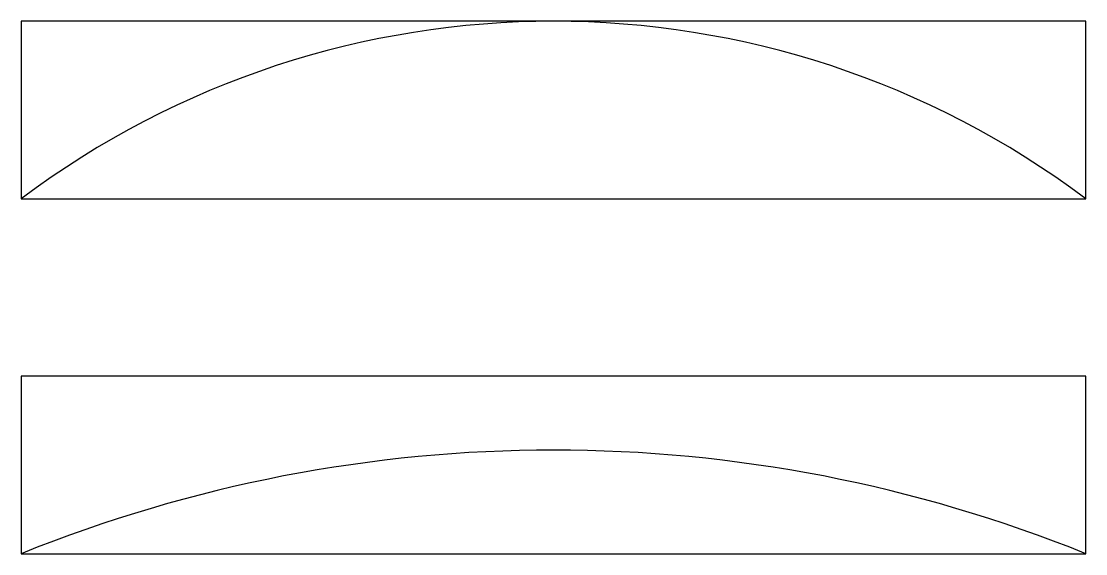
# Model space of a CAD drawing. Header units: millimetres. Extents: x 0 to 300, y 0 to 150.
import ezdxf

# ---------------------------------------------------------------- set-up
doc = ezdxf.new("R2010")
doc.units = ezdxf.units.MM

msp = doc.modelspace()

# ---------------------------------------------------------------- linework, layer by layer
for p, q in [((300, 150), (0, 150)), ((0, 150), (0, 100)), ((300, 100), (300, 150)), ((0, 100), (300, 100)), ((300, 50), (0, 50)), ((0, 50), (0, 0)), ((300, 0), (300, 50)), ((0, 0), (300, 0))]:
    msp.add_line(p, q)
for centre, radius, start, end in [((150, -100), 250, 53.1301, 126.8699), ((150, -370.81), 400, 67.9757, 112.0243)]:
    msp.add_arc(centre, radius, start, end)

doc.saveas('drawing.dxf')
